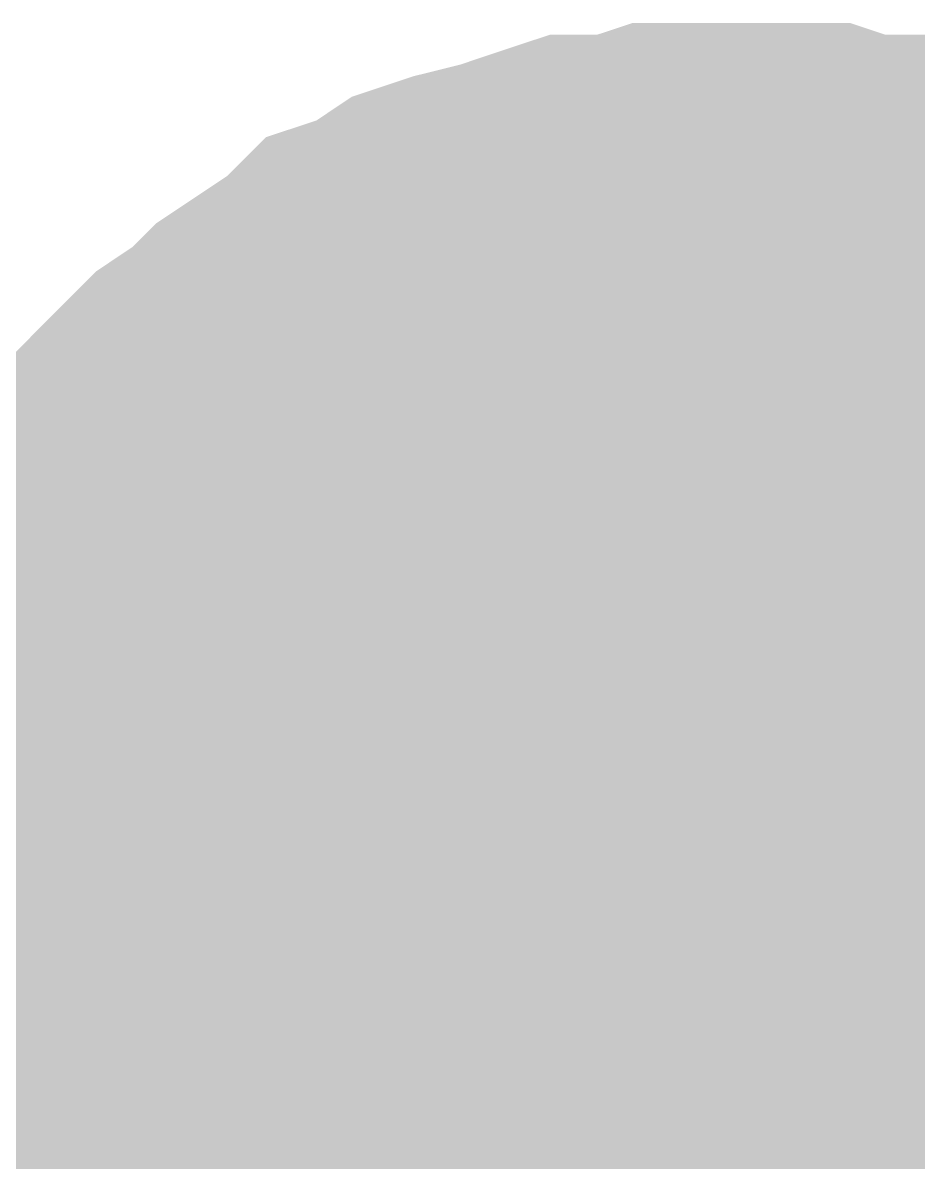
# Model space of a CAD drawing. Header units: inches. Extents: x 0 to 841, y 0 to 594.
# Drawn here: x 131.841 to 132.692, y 364.827 to 365.909 of the extents above; entities that cross this region are included whole.
import ezdxf

# ---------------------------------------------------------------- set-up
doc = ezdxf.new("R2010")
doc.units = ezdxf.units.IN
doc.layers.add('Sheet', color=255, linetype='Continuous')

msp = doc.modelspace()

# ---------------------------------------------------------------- linework, layer by layer
at = {"layer": 'Sheet'}
for points in [[(131.76, 364.9951, 0.2997, 0.2997, 0), (131.76, 365.0288, 0.2997, 0.2997, 0), (131.76, 365.0737, 0.2997, 0.2997, 0), (131.7712, 365.1074, 0.2997, 0.2997, 0), (131.7712, 365.1523, 0.2997, 0.2997, 0), (131.7824, 365.186, 0.2997, 0.2997, 0), (131.7936, 365.2197, 0.2997, 0.2997, 0), (131.8049, 365.2534, 0.2997, 0.2997, 0), (131.8161, 365.2871, 0.2997, 0.2997, 0), (131.8386, 365.3208, 0.2997, 0.2997, 0), (131.8498, 365.3545, 0.2997, 0.2997, 0), (131.8722, 365.3882, 0.2997, 0.2997, 0), (131.8835, 365.4218, 0.2997, 0.2997, 0), (131.9059, 365.4443, 0.2997, 0.2997, 0), (131.9284, 365.478, 0.2997, 0.2997, 0), (131.9621, 365.5117, 0.2997, 0.2997, 0), (131.9845, 365.5341, 0.2997, 0.2997, 0), (132.007, 365.5566, 0.2997, 0.2997, 0), (132.0407, 365.5791, 0.2997, 0.2997, 0), (132.0631, 365.6015, 0.2997, 0.2997, 0), (132.0968, 365.624, 0.2997, 0.2997, 0), (132.1305, 365.6464, 0.2997, 0.2997, 0), (132.153, 365.6689, 0.2997, 0.2997, 0), (132.1867, 365.6801, 0.2997, 0.2997, 0), (132.2203, 365.7026, 0.2997, 0.2997, 0), (132.254, 365.7138, 0.2997, 0.2997, 0), (132.2989, 365.725, 0.2997, 0.2997, 0), (132.3326, 365.7363, 0.2997, 0.2997, 0), (132.3663, 365.7475, 0.2997, 0.2997, 0), (132.4112, 365.7475, 0.2997, 0.2997, 0), (132.4449, 365.7587, 0.2997, 0.2997, 0), (132.4786, 365.7587, 0.2997, 0.2997, 0), (132.5235, 365.7587, 0.2997, 0.2997, 0)], [(131.76, 364.9951, 0.2997, 0.2997, 0), (131.76, 365.0288, 0.2997, 0.2997, 0), (131.76, 365.0737, 0.2997, 0.2997, 0), (131.7712, 365.1074, 0.2997, 0.2997, 0), (131.7712, 365.1523, 0.2997, 0.2997, 0), (131.7824, 365.186, 0.2997, 0.2997, 0), (131.7936, 365.2197, 0.2997, 0.2997, 0), (131.8049, 365.2534, 0.2997, 0.2997, 0), (131.8161, 365.2871, 0.2997, 0.2997, 0), (131.8386, 365.3208, 0.2997, 0.2997, 0), (131.8498, 365.3545, 0.2997, 0.2997, 0), (131.8722, 365.3882, 0.2997, 0.2997, 0), (131.8835, 365.4218, 0.2997, 0.2997, 0), (131.9059, 365.4443, 0.2997, 0.2997, 0), (131.9284, 365.478, 0.2997, 0.2997, 0), (131.9621, 365.5117, 0.2997, 0.2997, 0), (131.9845, 365.5341, 0.2997, 0.2997, 0), (132.007, 365.5566, 0.2997, 0.2997, 0), (132.0407, 365.5791, 0.2997, 0.2997, 0), (132.0631, 365.6015, 0.2997, 0.2997, 0), (132.0968, 365.624, 0.2997, 0.2997, 0), (132.1305, 365.6464, 0.2997, 0.2997, 0), (132.153, 365.6689, 0.2997, 0.2997, 0), (132.1867, 365.6801, 0.2997, 0.2997, 0), (132.2203, 365.7026, 0.2997, 0.2997, 0), (132.254, 365.7138, 0.2997, 0.2997, 0), (132.2989, 365.725, 0.2997, 0.2997, 0), (132.3326, 365.7363, 0.2997, 0.2997, 0), (132.3663, 365.7475, 0.2997, 0.2997, 0), (132.4112, 365.7475, 0.2997, 0.2997, 0), (132.4449, 365.7587, 0.2997, 0.2997, 0), (132.4786, 365.7587, 0.2997, 0.2997, 0), (132.5235, 365.7587, 0.2997, 0.2997, 0)], [(131.76, 364.9951, 0.2997, 0.2997, 0), (131.76, 365.0288, 0.2997, 0.2997, 0), (131.76, 365.0737, 0.2997, 0.2997, 0), (131.7712, 365.1074, 0.2997, 0.2997, 0), (131.7712, 365.1523, 0.2997, 0.2997, 0), (131.7824, 365.186, 0.2997, 0.2997, 0), (131.7936, 365.2197, 0.2997, 0.2997, 0), (131.8049, 365.2534, 0.2997, 0.2997, 0), (131.8161, 365.2871, 0.2997, 0.2997, 0), (131.8386, 365.3208, 0.2997, 0.2997, 0), (131.8498, 365.3545, 0.2997, 0.2997, 0), (131.8722, 365.3882, 0.2997, 0.2997, 0), (131.8835, 365.4218, 0.2997, 0.2997, 0), (131.9059, 365.4443, 0.2997, 0.2997, 0), (131.9284, 365.478, 0.2997, 0.2997, 0), (131.9621, 365.5117, 0.2997, 0.2997, 0), (131.9845, 365.5341, 0.2997, 0.2997, 0), (132.007, 365.5566, 0.2997, 0.2997, 0), (132.0407, 365.5791, 0.2997, 0.2997, 0), (132.0631, 365.6015, 0.2997, 0.2997, 0), (132.0968, 365.624, 0.2997, 0.2997, 0), (132.1305, 365.6464, 0.2997, 0.2997, 0), (132.153, 365.6689, 0.2997, 0.2997, 0), (132.1867, 365.6801, 0.2997, 0.2997, 0), (132.2203, 365.7026, 0.2997, 0.2997, 0), (132.254, 365.7138, 0.2997, 0.2997, 0), (132.2989, 365.725, 0.2997, 0.2997, 0), (132.3326, 365.7363, 0.2997, 0.2997, 0), (132.3663, 365.7475, 0.2997, 0.2997, 0), (132.4112, 365.7475, 0.2997, 0.2997, 0), (132.4449, 365.7587, 0.2997, 0.2997, 0), (132.4786, 365.7587, 0.2997, 0.2997, 0), (132.5235, 365.7587, 0.2997, 0.2997, 0)], [(132.5235, 365.7587, 0.2997, 0.2997, 0), (132.5235, 365.7587, 0.2997, 0.2997, 0)], [(132.5235, 365.7587, 0.2997, 0.2997, 0), (132.5572, 365.7587, 0.2997, 0.2997, 0), (132.6021, 365.7587, 0.2997, 0.2997, 0), (132.6358, 365.7475, 0.2997, 0.2997, 0), (132.6807, 365.7475, 0.2997, 0.2997, 0), (132.7144, 365.7363, 0.2997, 0.2997, 0), (132.7481, 365.725, 0.2997, 0.2997, 0), (132.7818, 365.7138, 0.2997, 0.2997, 0), (132.8155, 365.7026, 0.2997, 0.2997, 0), (132.8492, 365.6801, 0.2997, 0.2997, 0)], [(132.5235, 365.7587, 0.2997, 0.2997, 0), (132.5235, 365.7587, 0.2997, 0.2997, 0)], [(132.5235, 365.7587, 0.2997, 0.2997, 0), (132.5572, 365.7587, 0.2997, 0.2997, 0), (132.6021, 365.7587, 0.2997, 0.2997, 0), (132.6358, 365.7475, 0.2997, 0.2997, 0), (132.6807, 365.7475, 0.2997, 0.2997, 0), (132.7144, 365.7363, 0.2997, 0.2997, 0), (132.7481, 365.725, 0.2997, 0.2997, 0), (132.7818, 365.7138, 0.2997, 0.2997, 0), (132.8155, 365.7026, 0.2997, 0.2997, 0), (132.8492, 365.6801, 0.2997, 0.2997, 0)], [(132.5235, 365.7587, 0.2997, 0.2997, 0), (132.5235, 365.7587, 0.2997, 0.2997, 0)], [(132.5235, 365.7587, 0.2997, 0.2997, 0), (132.5572, 365.7587, 0.2997, 0.2997, 0), (132.6021, 365.7587, 0.2997, 0.2997, 0), (132.6358, 365.7475, 0.2997, 0.2997, 0), (132.6807, 365.7475, 0.2997, 0.2997, 0), (132.7144, 365.7363, 0.2997, 0.2997, 0), (132.7481, 365.725, 0.2997, 0.2997, 0), (132.7818, 365.7138, 0.2997, 0.2997, 0), (132.8155, 365.7026, 0.2997, 0.2997, 0), (132.8492, 365.6801, 0.2997, 0.2997, 0)], [(131.7824, 365.186, 0.0991, 0.0991, 0), (131.7936, 365.2197, 0.0991, 0.0991, 0), (131.8049, 365.2534, 0.0991, 0.0991, 0), (131.8161, 365.2871, 0.0991, 0.0991, 0), (131.8386, 365.3208, 0.0991, 0.0991, 0), (131.8498, 365.3545, 0.0991, 0.0991, 0), (131.8722, 365.3882, 0.0991, 0.0991, 0), (131.8835, 365.4218, 0.0991, 0.0991, 0), (131.9059, 365.4443, 0.0991, 0.0991, 0), (131.9284, 365.478, 0.0991, 0.0991, 0), (131.9621, 365.5117, 0.0991, 0.0991, 0), (131.9845, 365.5341, 0.0991, 0.0991, 0), (132.007, 365.5566, 0.0991, 0.0991, 0), (132.0407, 365.5791, 0.0991, 0.0991, 0), (132.0631, 365.6015, 0.0991, 0.0991, 0), (132.0968, 365.624, 0.0991, 0.0991, 0), (132.1305, 365.6464, 0.0991, 0.0991, 0), (132.153, 365.6689, 0.0991, 0.0991, 0), (132.1867, 365.6801, 0.0991, 0.0991, 0), (132.2203, 365.7026, 0.0991, 0.0991, 0), (132.254, 365.7138, 0.0991, 0.0991, 0), (132.2989, 365.725, 0.0991, 0.0991, 0), (132.3326, 365.7363, 0.0991, 0.0991, 0), (132.3663, 365.7475, 0.0991, 0.0991, 0), (132.4112, 365.7475, 0.0991, 0.0991, 0), (132.4449, 365.7587, 0.0991, 0.0991, 0), (132.4786, 365.7587, 0.0991, 0.0991, 0), (132.5235, 365.7587, 0.0991, 0.0991, 0)], [(131.7824, 365.186, 0.0991, 0.0991, 0), (131.7936, 365.2197, 0.0991, 0.0991, 0), (131.8049, 365.2534, 0.0991, 0.0991, 0), (131.8161, 365.2871, 0.0991, 0.0991, 0), (131.8386, 365.3208, 0.0991, 0.0991, 0), (131.8498, 365.3545, 0.0991, 0.0991, 0), (131.8722, 365.3882, 0.0991, 0.0991, 0), (131.8835, 365.4218, 0.0991, 0.0991, 0), (131.9059, 365.4443, 0.0991, 0.0991, 0), (131.9284, 365.478, 0.0991, 0.0991, 0), (131.9621, 365.5117, 0.0991, 0.0991, 0), (131.9845, 365.5341, 0.0991, 0.0991, 0), (132.007, 365.5566, 0.0991, 0.0991, 0), (132.0407, 365.5791, 0.0991, 0.0991, 0), (132.0631, 365.6015, 0.0991, 0.0991, 0), (132.0968, 365.624, 0.0991, 0.0991, 0), (132.1305, 365.6464, 0.0991, 0.0991, 0), (132.153, 365.6689, 0.0991, 0.0991, 0), (132.1867, 365.6801, 0.0991, 0.0991, 0), (132.2203, 365.7026, 0.0991, 0.0991, 0), (132.254, 365.7138, 0.0991, 0.0991, 0), (132.2989, 365.725, 0.0991, 0.0991, 0), (132.3326, 365.7363, 0.0991, 0.0991, 0), (132.3663, 365.7475, 0.0991, 0.0991, 0), (132.4112, 365.7475, 0.0991, 0.0991, 0), (132.4449, 365.7587, 0.0991, 0.0991, 0), (132.4786, 365.7587, 0.0991, 0.0991, 0), (132.5235, 365.7587, 0.0991, 0.0991, 0)], [(131.7824, 365.186, 0.0991, 0.0991, 0), (131.7936, 365.2197, 0.0991, 0.0991, 0), (131.8049, 365.2534, 0.0991, 0.0991, 0), (131.8161, 365.2871, 0.0991, 0.0991, 0), (131.8386, 365.3208, 0.0991, 0.0991, 0), (131.8498, 365.3545, 0.0991, 0.0991, 0), (131.8722, 365.3882, 0.0991, 0.0991, 0), (131.8835, 365.4218, 0.0991, 0.0991, 0), (131.9059, 365.4443, 0.0991, 0.0991, 0), (131.9284, 365.478, 0.0991, 0.0991, 0), (131.9621, 365.5117, 0.0991, 0.0991, 0), (131.9845, 365.5341, 0.0991, 0.0991, 0), (132.007, 365.5566, 0.0991, 0.0991, 0), (132.0407, 365.5791, 0.0991, 0.0991, 0), (132.0631, 365.6015, 0.0991, 0.0991, 0), (132.0968, 365.624, 0.0991, 0.0991, 0), (132.1305, 365.6464, 0.0991, 0.0991, 0), (132.153, 365.6689, 0.0991, 0.0991, 0), (132.1867, 365.6801, 0.0991, 0.0991, 0), (132.2203, 365.7026, 0.0991, 0.0991, 0), (132.254, 365.7138, 0.0991, 0.0991, 0), (132.2989, 365.725, 0.0991, 0.0991, 0), (132.3326, 365.7363, 0.0991, 0.0991, 0), (132.3663, 365.7475, 0.0991, 0.0991, 0), (132.4112, 365.7475, 0.0991, 0.0991, 0), (132.4449, 365.7587, 0.0991, 0.0991, 0), (132.4786, 365.7587, 0.0991, 0.0991, 0), (132.5235, 365.7587, 0.0991, 0.0991, 0)], [(132.5235, 365.7587, 0.0991, 0.0991, 0), (132.5235, 365.7587, 0.0991, 0.0991, 0)], [(132.5235, 365.7587, 0.0991, 0.0991, 0), (132.5572, 365.7587, 0.0991, 0.0991, 0), (132.6021, 365.7587, 0.0991, 0.0991, 0), (132.6358, 365.7475, 0.0991, 0.0991, 0), (132.6807, 365.7475, 0.0991, 0.0991, 0), (132.7144, 365.7363, 0.0991, 0.0991, 0), (132.7481, 365.725, 0.0991, 0.0991, 0)], [(132.5235, 365.7587, 0.0991, 0.0991, 0), (132.5235, 365.7587, 0.0991, 0.0991, 0)], [(132.5235, 365.7587, 0.0991, 0.0991, 0), (132.5572, 365.7587, 0.0991, 0.0991, 0), (132.6021, 365.7587, 0.0991, 0.0991, 0), (132.6358, 365.7475, 0.0991, 0.0991, 0), (132.6807, 365.7475, 0.0991, 0.0991, 0), (132.7144, 365.7363, 0.0991, 0.0991, 0), (132.7481, 365.725, 0.0991, 0.0991, 0)], [(132.5235, 365.7587, 0.0991, 0.0991, 0), (132.5235, 365.7587, 0.0991, 0.0991, 0)], [(132.5235, 365.7587, 0.0991, 0.0991, 0), (132.5572, 365.7587, 0.0991, 0.0991, 0), (132.6021, 365.7587, 0.0991, 0.0991, 0), (132.6358, 365.7475, 0.0991, 0.0991, 0), (132.6807, 365.7475, 0.0991, 0.0991, 0), (132.7144, 365.7363, 0.0991, 0.0991, 0), (132.7481, 365.725, 0.0991, 0.0991, 0)], [(132.0182, 364.9951, 0.2997, 0.2997, 0), (132.0182, 365.0176, 0.2997, 0.2997, 0), (132.0182, 365.0513, 0.2997, 0.2997, 0), (132.0295, 365.0737, 0.2997, 0.2997, 0), (132.0295, 365.0962, 0.2997, 0.2997, 0), (132.0295, 365.1186, 0.2997, 0.2997, 0), (132.0407, 365.1411, 0.2997, 0.2997, 0), (132.0519, 365.1748, 0.2997, 0.2997, 0), (132.0631, 365.1973, 0.2997, 0.2997, 0), (132.0631, 365.2197, 0.2997, 0.2997, 0), (132.0744, 365.2422, 0.2997, 0.2997, 0), (132.0856, 365.2534, 0.2997, 0.2997, 0), (132.1081, 365.2759, 0.2997, 0.2997, 0), (132.1193, 365.2983, 0.2997, 0.2997, 0), (132.1305, 365.3208, 0.2997, 0.2997, 0), (132.153, 365.332, 0.2997, 0.2997, 0), (132.1642, 365.3545, 0.2997, 0.2997, 0), (132.1867, 365.3657, 0.2997, 0.2997, 0), (132.1979, 365.3882, 0.2997, 0.2997, 0), (132.2203, 365.3994, 0.2997, 0.2997, 0), (132.2428, 365.4106, 0.2997, 0.2997, 0), (132.2653, 365.4331, 0.2997, 0.2997, 0), (132.2765, 365.4443, 0.2997, 0.2997, 0), (132.2989, 365.4555, 0.2997, 0.2997, 0), (132.3214, 365.4555, 0.2997, 0.2997, 0), (132.3439, 365.4668, 0.2997, 0.2997, 0), (132.3776, 365.478, 0.2997, 0.2997, 0), (132.4, 365.4892, 0.2997, 0.2997, 0), (132.4225, 365.4892, 0.2997, 0.2997, 0), (132.4449, 365.4892, 0.2997, 0.2997, 0), (132.4674, 365.5005, 0.2997, 0.2997, 0), (132.5011, 365.5005, 0.2997, 0.2997, 0), (132.5235, 365.5005, 0.2997, 0.2997, 0)], [(132.0182, 364.9951, 0.2997, 0.2997, 0), (132.0182, 365.0176, 0.2997, 0.2997, 0), (132.0182, 365.0513, 0.2997, 0.2997, 0), (132.0295, 365.0737, 0.2997, 0.2997, 0), (132.0295, 365.0962, 0.2997, 0.2997, 0), (132.0295, 365.1186, 0.2997, 0.2997, 0), (132.0407, 365.1411, 0.2997, 0.2997, 0), (132.0519, 365.1748, 0.2997, 0.2997, 0), (132.0631, 365.1973, 0.2997, 0.2997, 0), (132.0631, 365.2197, 0.2997, 0.2997, 0), (132.0744, 365.2422, 0.2997, 0.2997, 0), (132.0856, 365.2534, 0.2997, 0.2997, 0), (132.1081, 365.2759, 0.2997, 0.2997, 0), (132.1193, 365.2983, 0.2997, 0.2997, 0), (132.1305, 365.3208, 0.2997, 0.2997, 0), (132.153, 365.332, 0.2997, 0.2997, 0), (132.1642, 365.3545, 0.2997, 0.2997, 0), (132.1867, 365.3657, 0.2997, 0.2997, 0), (132.1979, 365.3882, 0.2997, 0.2997, 0), (132.2203, 365.3994, 0.2997, 0.2997, 0), (132.2428, 365.4106, 0.2997, 0.2997, 0), (132.2653, 365.4331, 0.2997, 0.2997, 0), (132.2765, 365.4443, 0.2997, 0.2997, 0), (132.2989, 365.4555, 0.2997, 0.2997, 0), (132.3214, 365.4555, 0.2997, 0.2997, 0), (132.3439, 365.4668, 0.2997, 0.2997, 0), (132.3776, 365.478, 0.2997, 0.2997, 0), (132.4, 365.4892, 0.2997, 0.2997, 0), (132.4225, 365.4892, 0.2997, 0.2997, 0), (132.4449, 365.4892, 0.2997, 0.2997, 0), (132.4674, 365.5005, 0.2997, 0.2997, 0), (132.5011, 365.5005, 0.2997, 0.2997, 0), (132.5235, 365.5005, 0.2997, 0.2997, 0)], [(132.5235, 365.5005, 0.2997, 0.2997, 0), (132.5235, 365.5005, 0.2997, 0.2997, 0)], [(132.5235, 365.5005, 0.2997, 0.2997, 0), (132.546, 365.5005, 0.2997, 0.2997, 0), (132.5797, 365.5005, 0.2997, 0.2997, 0), (132.6021, 365.4892, 0.2997, 0.2997, 0), (132.6246, 365.4892, 0.2997, 0.2997, 0), (132.647, 365.4892, 0.2997, 0.2997, 0), (132.6695, 365.478, 0.2997, 0.2997, 0), (132.7032, 365.4668, 0.2997, 0.2997, 0), (132.7256, 365.4555, 0.2997, 0.2997, 0), (132.7481, 365.4555, 0.2997, 0.2997, 0), (132.7706, 365.4443, 0.2997, 0.2997, 0), (132.7818, 365.4331, 0.2997, 0.2997, 0), (132.8042, 365.4106, 0.2997, 0.2997, 0), (132.8267, 365.3994, 0.2997, 0.2997, 0), (132.8492, 365.3882, 0.2997, 0.2997, 0)], [(132.5235, 365.5005, 0.2997, 0.2997, 0), (132.5235, 365.5005, 0.2997, 0.2997, 0)], [(132.5235, 365.5005, 0.2997, 0.2997, 0), (132.546, 365.5005, 0.2997, 0.2997, 0), (132.5797, 365.5005, 0.2997, 0.2997, 0), (132.6021, 365.4892, 0.2997, 0.2997, 0), (132.6246, 365.4892, 0.2997, 0.2997, 0), (132.647, 365.4892, 0.2997, 0.2997, 0), (132.6695, 365.478, 0.2997, 0.2997, 0), (132.7032, 365.4668, 0.2997, 0.2997, 0), (132.7256, 365.4555, 0.2997, 0.2997, 0), (132.7481, 365.4555, 0.2997, 0.2997, 0), (132.7706, 365.4443, 0.2997, 0.2997, 0), (132.7818, 365.4331, 0.2997, 0.2997, 0), (132.8042, 365.4106, 0.2997, 0.2997, 0), (132.8267, 365.3994, 0.2997, 0.2997, 0), (132.8492, 365.3882, 0.2997, 0.2997, 0)], [(132.0182, 364.9951, 0.0991, 0.0991, 0), (132.0182, 365.0176, 0.0991, 0.0991, 0), (132.0182, 365.0513, 0.0991, 0.0991, 0), (132.0295, 365.0737, 0.0991, 0.0991, 0), (132.0295, 365.0962, 0.0991, 0.0991, 0), (132.0295, 365.1186, 0.0991, 0.0991, 0), (132.0407, 365.1411, 0.0991, 0.0991, 0), (132.0519, 365.1748, 0.0991, 0.0991, 0), (132.0631, 365.1973, 0.0991, 0.0991, 0), (132.0631, 365.2197, 0.0991, 0.0991, 0), (132.0744, 365.2422, 0.0991, 0.0991, 0), (132.0856, 365.2534, 0.0991, 0.0991, 0), (132.1081, 365.2759, 0.0991, 0.0991, 0), (132.1193, 365.2983, 0.0991, 0.0991, 0), (132.1305, 365.3208, 0.0991, 0.0991, 0), (132.153, 365.332, 0.0991, 0.0991, 0), (132.1642, 365.3545, 0.0991, 0.0991, 0), (132.1867, 365.3657, 0.0991, 0.0991, 0), (132.1979, 365.3882, 0.0991, 0.0991, 0), (132.2203, 365.3994, 0.0991, 0.0991, 0), (132.2428, 365.4106, 0.0991, 0.0991, 0), (132.2653, 365.4331, 0.0991, 0.0991, 0), (132.2765, 365.4443, 0.0991, 0.0991, 0), (132.2989, 365.4555, 0.0991, 0.0991, 0), (132.3214, 365.4555, 0.0991, 0.0991, 0), (132.3439, 365.4668, 0.0991, 0.0991, 0), (132.3776, 365.478, 0.0991, 0.0991, 0), (132.4, 365.4892, 0.0991, 0.0991, 0), (132.4225, 365.4892, 0.0991, 0.0991, 0), (132.4449, 365.4892, 0.0991, 0.0991, 0), (132.4674, 365.5005, 0.0991, 0.0991, 0), (132.5011, 365.5005, 0.0991, 0.0991, 0), (132.5235, 365.5005, 0.0991, 0.0991, 0)], [(132.0182, 364.9951, 0.0991, 0.0991, 0), (132.0182, 365.0176, 0.0991, 0.0991, 0), (132.0182, 365.0513, 0.0991, 0.0991, 0), (132.0295, 365.0737, 0.0991, 0.0991, 0), (132.0295, 365.0962, 0.0991, 0.0991, 0), (132.0295, 365.1186, 0.0991, 0.0991, 0), (132.0407, 365.1411, 0.0991, 0.0991, 0), (132.0519, 365.1748, 0.0991, 0.0991, 0), (132.0631, 365.1973, 0.0991, 0.0991, 0), (132.0631, 365.2197, 0.0991, 0.0991, 0), (132.0744, 365.2422, 0.0991, 0.0991, 0), (132.0856, 365.2534, 0.0991, 0.0991, 0), (132.1081, 365.2759, 0.0991, 0.0991, 0), (132.1193, 365.2983, 0.0991, 0.0991, 0), (132.1305, 365.3208, 0.0991, 0.0991, 0), (132.153, 365.332, 0.0991, 0.0991, 0), (132.1642, 365.3545, 0.0991, 0.0991, 0), (132.1867, 365.3657, 0.0991, 0.0991, 0), (132.1979, 365.3882, 0.0991, 0.0991, 0), (132.2203, 365.3994, 0.0991, 0.0991, 0), (132.2428, 365.4106, 0.0991, 0.0991, 0), (132.2653, 365.4331, 0.0991, 0.0991, 0), (132.2765, 365.4443, 0.0991, 0.0991, 0), (132.2989, 365.4555, 0.0991, 0.0991, 0), (132.3214, 365.4555, 0.0991, 0.0991, 0), (132.3439, 365.4668, 0.0991, 0.0991, 0), (132.3776, 365.478, 0.0991, 0.0991, 0), (132.4, 365.4892, 0.0991, 0.0991, 0), (132.4225, 365.4892, 0.0991, 0.0991, 0), (132.4449, 365.4892, 0.0991, 0.0991, 0), (132.4674, 365.5005, 0.0991, 0.0991, 0), (132.5011, 365.5005, 0.0991, 0.0991, 0), (132.5235, 365.5005, 0.0991, 0.0991, 0)], [(132.5235, 365.5005, 0.0991, 0.0991, 0), (132.5235, 365.5005, 0.0991, 0.0991, 0)], [(132.5235, 365.5005, 0.0991, 0.0991, 0), (132.546, 365.5005, 0.0991, 0.0991, 0), (132.5797, 365.5005, 0.0991, 0.0991, 0), (132.6021, 365.4892, 0.0991, 0.0991, 0), (132.6246, 365.4892, 0.0991, 0.0991, 0), (132.647, 365.4892, 0.0991, 0.0991, 0), (132.6695, 365.478, 0.0991, 0.0991, 0), (132.7032, 365.4668, 0.0991, 0.0991, 0), (132.7256, 365.4555, 0.0991, 0.0991, 0), (132.7481, 365.4555, 0.0991, 0.0991, 0)], [(132.5235, 365.5005, 0.0991, 0.0991, 0), (132.5235, 365.5005, 0.0991, 0.0991, 0)], [(132.5235, 365.5005, 0.0991, 0.0991, 0), (132.546, 365.5005, 0.0991, 0.0991, 0), (132.5797, 365.5005, 0.0991, 0.0991, 0), (132.6021, 365.4892, 0.0991, 0.0991, 0), (132.6246, 365.4892, 0.0991, 0.0991, 0), (132.647, 365.4892, 0.0991, 0.0991, 0), (132.6695, 365.478, 0.0991, 0.0991, 0), (132.7032, 365.4668, 0.0991, 0.0991, 0), (132.7256, 365.4555, 0.0991, 0.0991, 0), (132.7481, 365.4555, 0.0991, 0.0991, 0)], [(127.5267, 364.9951, 0.7493, 0.7493, 0), (132.5235, 364.9951, 0.7493, 0.7493, 0)], [(147.5253, 364.9951, 0.7493, 0.7493, 0), (132.5235, 364.9951, 0.7493, 0.7493, 0), (132.5235, 362.4909, 0.7493, 0.7493, 0)], [(127.5267, 364.9951, 0.2997, 0.2997, 0), (132.5235, 364.9951, 0.2997, 0.2997, 0)], [(131.8386, 364.6582, 0.2997, 0.2997, 0), (131.8161, 364.6919, 0.2997, 0.2997, 0), (131.8049, 364.7256, 0.2997, 0.2997, 0), (131.7936, 364.7705, 0.2997, 0.2997, 0), (131.7824, 364.8042, 0.2997, 0.2997, 0), (131.7712, 364.8379, 0.2997, 0.2997, 0), (131.7712, 364.8828, 0.2997, 0.2997, 0), (131.76, 364.9165, 0.2997, 0.2997, 0), (131.76, 364.9502, 0.2997, 0.2997, 0), (131.76, 364.9951, 0.2997, 0.2997, 0)], [(131.76, 364.9951, 0.2997, 0.2997, 0), (131.76, 364.9951, 0.2997, 0.2997, 0)], [(131.8386, 364.6582, 0.2997, 0.2997, 0), (131.8161, 364.6919, 0.2997, 0.2997, 0), (131.8049, 364.7256, 0.2997, 0.2997, 0), (131.7936, 364.7705, 0.2997, 0.2997, 0), (131.7824, 364.8042, 0.2997, 0.2997, 0), (131.7712, 364.8379, 0.2997, 0.2997, 0), (131.7712, 364.8828, 0.2997, 0.2997, 0), (131.76, 364.9165, 0.2997, 0.2997, 0), (131.76, 364.9502, 0.2997, 0.2997, 0), (131.76, 364.9951, 0.2997, 0.2997, 0)], [(131.76, 364.9951, 0.2997, 0.2997, 0), (131.76, 364.9951, 0.2997, 0.2997, 0)], [(131.8386, 364.6582, 0.2997, 0.2997, 0), (131.8161, 364.6919, 0.2997, 0.2997, 0), (131.8049, 364.7256, 0.2997, 0.2997, 0), (131.7936, 364.7705, 0.2997, 0.2997, 0), (131.7824, 364.8042, 0.2997, 0.2997, 0), (131.7712, 364.8379, 0.2997, 0.2997, 0), (131.7712, 364.8828, 0.2997, 0.2997, 0), (131.76, 364.9165, 0.2997, 0.2997, 0), (131.76, 364.9502, 0.2997, 0.2997, 0), (131.76, 364.9951, 0.2997, 0.2997, 0)], [(131.76, 364.9951, 0.2997, 0.2997, 0), (131.76, 364.9951, 0.2997, 0.2997, 0)], [(132.1305, 364.6695, 0.2997, 0.2997, 0), (132.1193, 364.6919, 0.2997, 0.2997, 0), (132.1081, 364.7144, 0.2997, 0.2997, 0), (132.0856, 364.7368, 0.2997, 0.2997, 0), (132.0744, 364.7481, 0.2997, 0.2997, 0), (132.0631, 364.7705, 0.2997, 0.2997, 0), (132.0631, 364.793, 0.2997, 0.2997, 0), (132.0519, 364.8154, 0.2997, 0.2997, 0), (132.0407, 364.8491, 0.2997, 0.2997, 0), (132.0295, 364.8716, 0.2997, 0.2997, 0), (132.0295, 364.8941, 0.2997, 0.2997, 0), (132.0295, 364.9165, 0.2997, 0.2997, 0), (132.0182, 364.939, 0.2997, 0.2997, 0), (132.0182, 364.9727, 0.2997, 0.2997, 0), (132.0182, 364.9951, 0.2997, 0.2997, 0)], [(132.0182, 364.9951, 0.2997, 0.2997, 0), (132.0182, 364.9951, 0.2997, 0.2997, 0)], [(132.1305, 364.6695, 0.2997, 0.2997, 0), (132.1193, 364.6919, 0.2997, 0.2997, 0), (132.1081, 364.7144, 0.2997, 0.2997, 0), (132.0856, 364.7368, 0.2997, 0.2997, 0), (132.0744, 364.7481, 0.2997, 0.2997, 0), (132.0631, 364.7705, 0.2997, 0.2997, 0), (132.0631, 364.793, 0.2997, 0.2997, 0), (132.0519, 364.8154, 0.2997, 0.2997, 0), (132.0407, 364.8491, 0.2997, 0.2997, 0), (132.0295, 364.8716, 0.2997, 0.2997, 0), (132.0295, 364.8941, 0.2997, 0.2997, 0), (132.0295, 364.9165, 0.2997, 0.2997, 0), (132.0182, 364.939, 0.2997, 0.2997, 0), (132.0182, 364.9727, 0.2997, 0.2997, 0), (132.0182, 364.9951, 0.2997, 0.2997, 0)], [(132.0182, 364.9951, 0.2997, 0.2997, 0), (132.0182, 364.9951, 0.2997, 0.2997, 0)], [(132.0631, 364.7705, 0.0991, 0.0991, 0), (132.0631, 364.793, 0.0991, 0.0991, 0), (132.0519, 364.8154, 0.0991, 0.0991, 0), (132.0407, 364.8491, 0.0991, 0.0991, 0), (132.0295, 364.8716, 0.0991, 0.0991, 0), (132.0295, 364.8941, 0.0991, 0.0991, 0), (132.0295, 364.9165, 0.0991, 0.0991, 0), (132.0182, 364.939, 0.0991, 0.0991, 0), (132.0182, 364.9727, 0.0991, 0.0991, 0), (132.0182, 364.9951, 0.0991, 0.0991, 0)], [(132.0182, 364.9951, 0.0991, 0.0991, 0), (132.0182, 364.9951, 0.0991, 0.0991, 0)], [(132.0631, 364.7705, 0.0991, 0.0991, 0), (132.0631, 364.793, 0.0991, 0.0991, 0), (132.0519, 364.8154, 0.0991, 0.0991, 0), (132.0407, 364.8491, 0.0991, 0.0991, 0), (132.0295, 364.8716, 0.0991, 0.0991, 0), (132.0295, 364.8941, 0.0991, 0.0991, 0), (132.0295, 364.9165, 0.0991, 0.0991, 0), (132.0182, 364.939, 0.0991, 0.0991, 0), (132.0182, 364.9727, 0.0991, 0.0991, 0), (132.0182, 364.9951, 0.0991, 0.0991, 0)], [(132.0182, 364.9951, 0.0991, 0.0991, 0), (132.0182, 364.9951, 0.0991, 0.0991, 0)]]:
    msp.add_lwpolyline(points, format="xyseb", dxfattribs=at)
msp.add_lwpolyline([(132.246, 365, 0.508, 0.508, 1), (132.754, 365, 0.508, 0.508, 1)], format="xyseb", close=True, dxfattribs=at)

doc.saveas('drawing.dxf')
